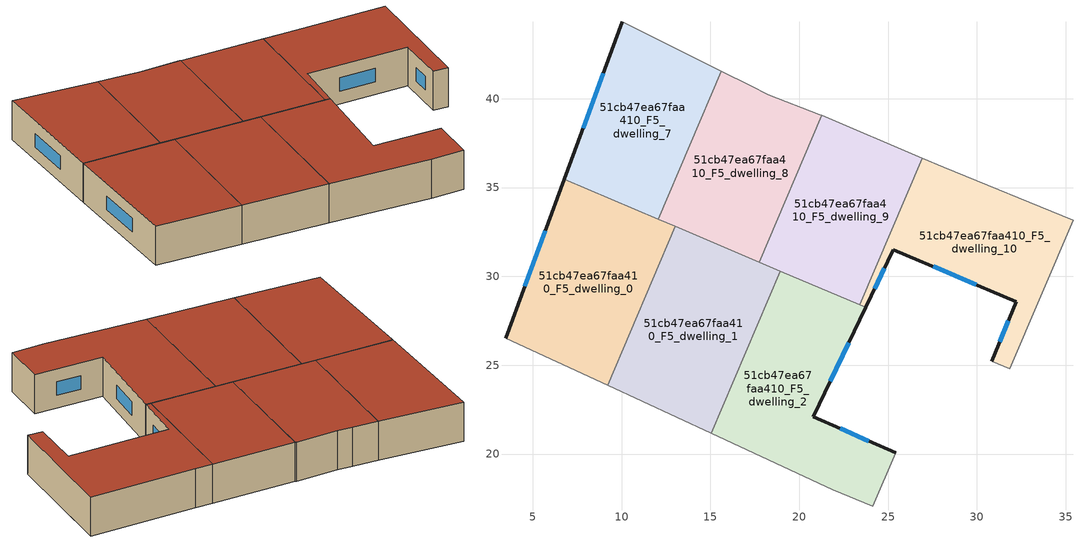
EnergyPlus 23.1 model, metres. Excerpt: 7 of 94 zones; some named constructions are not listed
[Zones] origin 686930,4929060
51cb47ea67faa410_F5_dwelling_0
 floor to 51cb47ea67faa410_F4_dwelling_0 (EU_floor_Construction): 13.03,32.81 9.22,23.86 3.47,26.53 6.77,35.47 z15
 wall outside (EU_wall_Construction): 6.77,35.47 3.47,26.53 z15:18
 wall to 51cb47ea67faa410_F5_dwelling_1 (EU_wall_Construction): 9.22,23.86 13.03,32.81 z15:18
 wall adiabatic (EU_wall_Construction): 3.47,26.53 9.22,23.86 z15:18
 wall to 51cb47ea67faa410_F5_dwelling_7 (EU_wall_Construction): 12.07,33.22 6.77,35.47 z15:18
 wall to 51cb47ea67faa410_F5_dwelling_8 (EU_wall_Construction): 13.03,32.81 12.07,33.22 z15:18
 window (EU_Window_Construction): 5.7,32.56 4.54,29.44 z15.98:17.02
 roof outside (EU_roof_Construction): 9.22,23.86 13.03,32.81 6.77,35.47 3.47,26.53 z18
51cb47ea67faa410_F5_dwelling_1
 floor to 51cb47ea67faa410_F4_dwelling_1 (EU_floor_Construction): 18.94,30.29 15.06,21.16 9.22,23.86 13.03,32.81 z15
 wall to 51cb47ea67faa410_F5_dwelling_2 (EU_wall_Construction): 15.06,21.16 18.94,30.29 z15:18
 wall adiabatic (EU_wall_Construction): 9.22,23.86 15.06,21.16 z15:18
 wall to 51cb47ea67faa410_F5_dwelling_8 (EU_wall_Construction): 17.75,30.8 13.03,32.81 z15:18
 wall to 51cb47ea67faa410_F5_dwelling_9 (EU_wall_Construction): 18.94,30.29 17.75,30.8 z15:18
 roof outside (EU_roof_Construction): 15.06,21.16 18.94,30.29 13.03,32.81 9.22,23.86 z18
51cb47ea67faa410_F5_dwelling_10
 floor to 51cb47ea67faa410_F4_dwelling_10 (EU_floor_Construction): 35.41,33.17 31.85,24.8 30.84,25.23 32.23,28.58 25.29,31.51 23.73,28.25 23.41,28.39 26.93,36.66 28.13,36.15 z15
 wall outside (EU_wall_Construction): 23.73,28.25 25.29,31.51 32.23,28.58 30.84,25.23 z15:18
 wall to 51cb47ea67faa410_F5_dwelling_9 (EU_wall_Construction): 26.93,36.66 23.41,28.39 z15:18
 wall adiabatic (EU_wall_Construction): 35.41,33.17 28.13,36.15 26.93,36.66 z15:18
 wall to 51cb47ea67faa410_F5_dwelling_11 (EU_wall_Construction): 31.85,24.8 35.41,33.17 z15:18
 wall to 51cb47ea67faa410_F5_dwelling_2 (EU_wall_Construction): 23.41,28.39 23.73,28.25 z15:18
 wall to 51cb47ea67faa410_F5_dwelling_3 (EU_wall_Construction): 30.84,25.23 31.85,24.8 z15:18
 window (EU_Window_Construction): 24.24,29.31 24.78,30.45 / 31.78,27.49 31.29,26.32 / 27.55,30.56 29.97,29.53 z15.98:17.02
 roof outside (EU_roof_Construction): 31.85,24.8 35.41,33.17 28.13,36.15 26.93,36.66 23.41,28.39 23.73,28.25 25.29,31.51 32.23,28.58 30.84,25.23 z18
51cb47ea67faa410_F5_dwelling_2
 floor to 51cb47ea67faa410_F4_dwelling_2 (EU_floor_Construction): 23.73,28.25 20.79,22.1 25.42,20.07 24.15,17.07 21.9,17.99 15.06,21.16 18.94,30.29 z15
 wall outside (EU_wall_Construction): 25.42,20.07 20.79,22.1 23.73,28.25 z15:18
 wall adiabatic (EU_wall_Construction): 15.06,21.16 21.9,17.99 24.15,17.07 z15:18
 wall to 51cb47ea67faa410_F5_dwelling_3 (EU_wall_Construction): 24.15,17.07 25.42,20.07 z15:18
 wall to 51cb47ea67faa410_F5_dwelling_9 (EU_wall_Construction): 23.41,28.39 18.94,30.29 z15:18
 window (EU_Window_Construction): 21.75,24.1 22.78,26.25 / 23.92,20.73 22.3,21.44 z15.98:17.02
 roof outside (EU_roof_Construction): 24.15,17.07 25.42,20.07 20.79,22.1 23.73,28.25 18.94,30.29 15.06,21.16 21.9,17.99 z18
51cb47ea67faa410_F5_dwelling_7
 floor to 51cb47ea67faa410_F4_dwelling_7 (EU_floor_Construction): 15.61,41.55 12.07,33.21 6.77,35.47 10.04,44.32 z15
 wall outside (EU_wall_Construction): 10.04,44.32 6.77,35.47 z15:18
 wall to 51cb47ea67faa410_F5_dwelling_8 (EU_wall_Construction): 12.07,33.21 15.61,41.55 z15:18
 wall adiabatic (EU_wall_Construction): 15.61,41.55 10.04,44.32 z15:18
 window (EU_Window_Construction): 8.98,41.44 7.83,38.35 z15.98:17.02
 roof outside (EU_roof_Construction): 12.07,33.21 15.61,41.55 10.04,44.32 6.77,35.47 z18
51cb47ea67faa410_F5_dwelling_8
 floor to 51cb47ea67faa410_F4_dwelling_8 (EU_floor_Construction): 21.16,39.1 21.26,39.05 17.75,30.8 12.07,33.21 15.61,41.55 17.27,40.73 18.27,40.23 z15
 wall adiabatic (EU_wall_Construction): 21.26,39.05 21.16,39.1 18.27,40.23 17.27,40.73 15.61,41.55 z15:18
 wall to 51cb47ea67faa410_F5_dwelling_9 (EU_wall_Construction): 17.75,30.8 21.26,39.05 z15:18
 roof outside (EU_roof_Construction): 17.75,30.8 21.26,39.05 21.16,39.1 18.27,40.23 17.27,40.73 15.61,41.55 12.07,33.21 z18
51cb47ea67faa410_F5_dwelling_9
 floor to 51cb47ea67faa410_F4_dwelling_9 (EU_floor_Construction): 26.93,36.66 23.41,28.39 17.75,30.8 21.26,39.05 z15
 wall adiabatic (EU_wall_Construction): 26.93,36.66 21.26,39.05 z15:18
 roof outside (EU_roof_Construction): 23.41,28.39 26.93,36.66 21.26,39.05 17.75,30.8 z18
[HVACTEMPLATE:THERMOSTAT] Constant Heating Setpoint=20; Constant Cooling Setpoint=50
EU_HeatOnly_51cb47ea67faa410_F3_dwelling_4; EU_HeatOnly_51cb47ea67faa410_F3_dwelling_5; EU_HeatOnly_51cb47ea67faa410_F3_dwelling_6; EU_HeatOnly_51cb47ea67faa410_F3_dwelling_7; EU_HeatOnly_51cb47ea67faa410_F3_dwelling_8; EU_HeatOnly_51cb47ea67faa410_F3_dwelling_9; EU_HeatOnly_51cb47ea67faa410_F3_dwelling_10; EU_HeatOnly_51cb47ea67faa410_F3_dwelling_11; EU_HeatOnly_51cb47ea67faa410_F3_dwelling_12; EU_HeatOnly_51cb47ea67faa410_F3_dwelling_13; EU_HeatOnly_51cb47ea67faa410_F3_dwelling_14; EU_HeatOnly_51cb47ea67faa410_F3_dwelling_15; EU_HeatOnly_51cb47ea67faa410_F4_dwelling_0; EU_HeatOnly_51cb47ea67faa410_F4_dwelling_1; EU_HeatOnly_51cb47ea67faa410_F4_dwelling_2; EU_HeatOnly_51cb47ea67faa410_F4_dwelling_3; EU_HeatOnly_51cb47ea67faa410_F4_dwelling_4; EU_HeatOnly_51cb47ea67faa410_F4_dwelling_5; EU_HeatOnly_51cb47ea67faa410_F4_dwelling_6; EU_HeatOnly_51cb47ea67faa410_F4_dwelling_7; EU_HeatOnly_51cb47ea67faa410_F4_dwelling_8; EU_HeatOnly_51cb47ea67faa410_F4_dwelling_9; EU_HeatOnly_51cb47ea67faa410_F4_dwelling_10; EU_HeatOnly_51cb47ea67faa410_F4_dwelling_11; EU_HeatOnly_51cb47ea67faa410_F4_dwelling_12; EU_HeatOnly_51cb47ea67faa410_F4_dwelling_13; EU_HeatOnly_51cb47ea67faa410_F4_dwelling_14; EU_HeatOnly_51cb47ea67faa410_F5_dwelling_0; EU_HeatOnly_51cb47ea67faa410_F5_dwelling_1; EU_HeatOnly_51cb47ea67faa410_F5_dwelling_2; EU_HeatOnly_51cb47ea67faa410_F5_dwelling_3; EU_HeatOnly_51cb47ea67faa410_F5_dwelling_4; EU_HeatOnly_51cb47ea67faa410_F5_dwelling_5; EU_HeatOnly_51cb47ea67faa410_F5_dwelling_6; EU_HeatOnly_51cb47ea67faa410_F5_dwelling_7; EU_HeatOnly_51cb47ea67faa410_F5_dwelling_8; EU_HeatOnly_51cb47ea67faa410_F5_dwelling_9; EU_HeatOnly_51cb47ea67faa410_F5_dwelling_10; EU_HeatOnly_51cb47ea67faa410_F5_dwelling_11; EU_HeatOnly_51cb47ea67faa410_F5_dwelling_12; EU_HeatOnly_51cb47ea67faa410_F5_dwelling_13; EU_HeatOnly_51cb47ea67faa410_F5_dwelling_14
